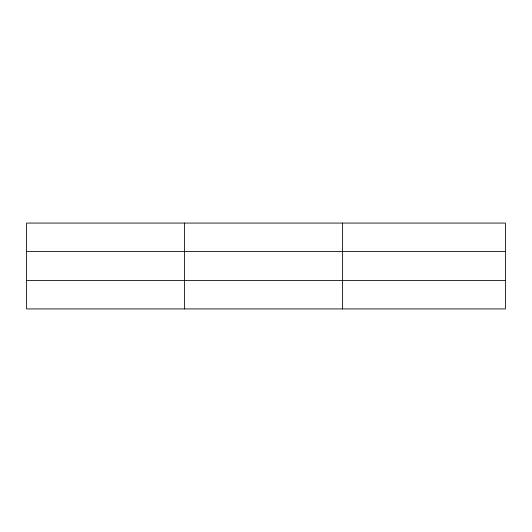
<?xml version="1.0" encoding="UTF-8"?>
<svg xmlns="http://www.w3.org/2000/svg" width="532" height="532" viewBox="0 0 532 532"><rect width="100%" height="100%" fill="white"/><g stroke="black" fill="none" stroke-linecap="round" stroke-linejoin="round"><path stroke-width="0.8" d="M184.604 308.932L184.604 223.068M342.608 308.932L342.608 223.068M505.4 251.403L505.4 223.068L26.6 223.068L26.6 308.932L505.4 308.932L505.4 251.403L26.6 251.403M26.6 280.597L505.4 280.597"/></g></svg>
